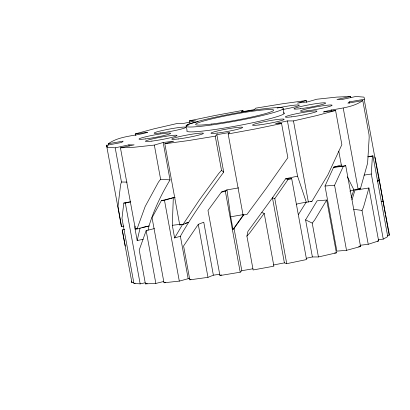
<?xml version="1.0" encoding="UTF-8"?>
<svg xmlns="http://www.w3.org/2000/svg" width="410" height="410" viewBox="0 0 410 410"><rect width="100%" height="100%" fill="white"/><g stroke="black" fill="none" stroke-linecap="round" stroke-linejoin="round"><path stroke-width="0.61" d="M296.24 204.247C301.427 202.735 306.736 202.34 311.969 201.269L327.908 174.783L341.858 144.668L335.585 110.5L317.027 115.507L293.473 120.929L287.425 120.919L275.535 123.512L281.583 123.523L287.851 157.691L266.362 188.21L247.025 214.374L243.053 215.071L228.16 133.937L229.769 132.435L216.849 134.68L223.716 172.087C208.434 192.885 193.084 213.753 180.379 236.257L174.624 237.943L172.308 225.31L173.307 197.712L175.157 197.487M383.258 239.102L371.311 174.014L372.398 156.241L372.921 155.826L387.752 236.637L383.258 239.102L378.409 239.829M130.503 201.735L123.81 203.042L121.975 218.325L133.921 283.407L140.164 283.874L145.14 282.787M135.141 226.033L134.859 227.934L137.176 240.567L143.121 239.271M261.862 212.57L264.204 213.364L273.895 266.177L253.129 269.97L246.917 236.124L247.932 231.383L272.45 197.794L285.673 178.739L297.563 176.146L306.255 202.058L298.337 214.661M137.176 240.567L140.107 227.939M148.046 230.205L149.025 225.997A207.383 100.214 -39.3 0 1 170.037 179.898L163.17 142.49L173.661 141.199L164.83 143.787L179.724 224.926L182.993 224.511L188.554 222.333L185.1 223.347M349.807 191.116L353.938 189.902L360.421 188.702L367.616 163.134L369.174 137.642L369.056 134.772L362.783 100.599L347.911 103.182L349.305 101.88L364.183 99.297L364.531 98.974L363.977 97.119L355.89 96.478L342.201 99.466L336.953 99.461L350.637 96.473L350.873 97.729M352.046 199.752L354.932 190.225L368.913 187.975L363.465 207.327L362.015 210.438L368.226 244.283L359.959 245.303M108.527 144.961L108.301 143.715L123.179 141.137L121.78 142.439L106.554 145.345L107.112 147.2L115.195 147.841L121.468 182.009L120.622 184.556L117.988 206.471L121.462 226.54L123.897 226.064M351.155 197.64L353.938 189.902L347.342 176.864M115.195 147.841L128.883 144.853L134.137 144.858L120.448 147.846L135.336 228.98L137.037 228.964L145.166 206.507L158.455 182.117L160.612 179.252L154.339 145.078L163.17 142.49M154.483 228.56L146.155 230.62L139.2 250.033L145.412 283.879L155.846 283.433L163.641 281.506M345.722 165.722L343.293 166.424L333.643 167.208L345.722 165.722L360.554 246.533L346.522 250.336L336.871 251.12L325.002 186.032L333.643 167.208L341.315 164.958L341.889 166.091M346.522 250.336L334.575 185.248L343.293 166.424M161.314 200.685L164.477 200.305L173.307 197.712L161.314 200.685L152.048 217.684L163.995 282.772L179.308 281.116L189.374 278.375M174.624 237.943L182.486 224.557M326.703 200.029L314.731 219.924L312.225 223.117L318.437 256.962L336.395 252.842L326.703 200.029L317.13 200.808L305.588 219.868L312.394 256.957L318.437 256.962M182.993 224.511L199.475 199.819L218.75 173.456L221.513 170.35L215.24 136.181L216.849 134.68M213.369 275.197L203.77 222.199L198.255 224.362L183.588 245.979L189.799 279.825L207.978 277.355L213.369 275.197L220.037 274.193M286.739 263.676L274.797 198.594L288.035 179.539L291.715 178.745L306.547 259.556L286.739 263.676L284.381 262.871L273.373 265.019M233.008 229.426L243.612 214.548L230.692 216.793L233.008 229.426L234.059 228.447L243.929 214.599M238.676 187.872L226.986 189.902L221.426 192.08L207.988 210.463L219.929 275.546L240.209 272.214L241.818 270.713L252.893 268.791M264.204 213.364L249.68 233.018L246.917 236.124M108.301 143.715C119.971 135.597 134.557 136.284 147.579 132.333L135.5 133.819L135.843 135.684M243.156 111.638L242.925 110.382L241.316 111.884L254.236 109.639L255.845 108.137L282.49 103.771L306.255 100.527L306.603 102.418M121.462 226.54L121.796 226.156M221.426 192.08L225.377 191.403L226.986 189.902L230.692 216.793M131.871 281.055L131.523 281.383L131.928 282.731L133.752 282.372M362.783 100.599C351.119 108.722 336.528 108.03 323.51 111.986L335.585 110.5M243.053 215.071L243.612 214.548M377.349 180.733L379.424 180.108L374.976 157.015M387.291 235.658L389.5 235.007L385.631 214.799M219.929 275.546L221.6 274.895M368.913 187.975L378.63 240.916L368.226 244.283M135.5 133.819L154.058 128.807L177.617 123.389L183.659 123.4L195.549 120.806L189.507 120.796L189.845 122.662M306.255 100.527L297.424 103.12L307.915 101.829L316.745 99.24L336.8 97.088L350.637 96.473M179.724 224.926L181.261 224.475M189.799 279.825L190.973 279.476M137.037 228.964L149.025 225.997L141.891 227.55M163.995 282.772L165.794 282.326M189.507 120.796L215.604 115.379L242.925 110.382M281.583 123.523L255.481 128.935L228.16 133.937M123.81 203.042L125.332 203.063L130.308 201.976M135.336 228.98L137.124 228.59M145.412 283.879L147.282 283.474M306.137 258.32L312.394 256.957M125.25 246.097L122.231 229.918L124.748 229.426M377.584 180.405L379.409 180.051M377.574 181.199L379.404 180.846L389.151 235.335M133.921 283.407L135.177 283.161M215.24 136.181L188.595 140.548L164.83 143.787M367.96 156.687L372.921 155.826M368.026 156.902L372.398 156.241M364.039 175.116L371.311 174.014M356.054 189.364L357.305 189.174M358.55 188.989L360.421 188.702M377.41 241.1L378.63 240.916M154.339 145.078L134.285 147.231L120.448 147.846M172.308 225.31L179.713 224.403M358.647 246.769L360.554 246.533M325.002 186.032L334.575 185.248M310.76 201.366L311.969 201.269M334.586 252.99L336.395 252.842M291.715 178.745L285.673 178.739L288.035 179.539M121.468 182.009L127.059 182.107M381.08 201.407L382.94 201.484M160.612 179.252L170.037 179.898M353.774 209.3L362.015 210.438M274.797 198.594L272.45 197.794L284.396 262.877M305.588 219.868L312.225 223.117M221.513 170.35L223.716 172.087M379.404 180.846L385.4 213.538M364.183 99.297L379.076 180.431M377.451 180.415L377.682 181.666M349.305 101.88L349.535 103.135M359.672 188.636L359.898 189.886M343.257 108.25L358.15 189.384M331.178 109.736L331.526 111.617M338.783 151.152L341.315 164.958M293.473 120.929L308.361 202.063M287.425 120.919L297.563 176.146M283.11 108.891A49.548 3.89 -10.4 0 1 205.881 125.737A49.548 3.89 -10.4 0 1 214.963 117.275A49.548 3.89 -10.4 0 1 283.11 108.891L284.002 113.749M234.059 228.447L241.818 270.713M225.377 191.403L240.209 272.214M186.196 125.711L187.088 130.57A49.548 3.89 -10.4 0 0 236.672 125.906A49.548 3.89 -10.4 0 0 283.705 112.77M198.255 224.362L207.978 277.355M180.379 236.257L188.139 278.523M164.477 200.305L179.308 281.116M146.155 230.62L155.846 283.433M128.883 144.853L129.114 146.098M125.332 203.063L140.164 283.874M106.902 145.022L107.251 146.908M122.231 229.918L131.928 282.731M106.554 145.345L121.442 226.479M277.104 108.091A16.072 1.261 -10.4 0 1 299.013 105.021A16.072 1.261 -10.4 0 1 282.967 109.475M188.267 125.275A16.072 1.261 -10.4 0 1 196.344 122.108M196.887 121.99A16.072 1.261 -10.4 0 1 197.999 121.755M211.637 124.051A39.637 3.111 -10.4 0 0 273.419 110.572A39.637 3.111 -10.4 0 0 218.899 117.28A39.637 3.111 -10.4 0 0 211.637 124.051M217.474 133.04A16.072 1.261 -10.4 0 0 242.525 127.571A16.072 1.261 -10.4 0 0 220.421 130.293A16.072 1.261 -10.4 0 0 217.474 133.04M291.782 116.824A16.072 1.261 -10.4 0 0 316.833 111.361A16.072 1.261 -10.4 0 0 294.728 114.082A16.072 1.261 -10.4 0 0 291.782 116.824M306.972 110.874A16.072 1.261 -10.4 0 0 332.023 105.411A16.072 1.261 -10.4 0 0 309.919 108.132A16.072 1.261 -10.4 0 0 306.972 110.874M160.638 132.968A16.072 1.261 -10.4 0 0 185.689 127.5A16.072 1.261 -10.4 0 0 163.585 130.221A16.072 1.261 -10.4 0 0 160.638 132.968M178.263 138.959A16.072 1.261 -10.4 0 0 203.314 133.491A16.072 1.261 -10.4 0 0 181.21 136.212A16.072 1.261 -10.4 0 0 178.263 138.959M145.447 138.913A16.072 1.261 -10.4 0 0 170.504 133.45A16.072 1.261 -10.4 0 0 148.394 136.171A16.072 1.261 -10.4 0 0 145.447 138.913M151.9 141.107A16.072 1.261 -10.4 0 0 176.951 135.643A16.072 1.261 -10.4 0 0 154.847 138.365A16.072 1.261 -10.4 0 0 151.9 141.107M259.023 124.937A16.072 1.261 -10.4 0 0 284.074 119.474A16.072 1.261 -10.4 0 0 261.969 122.19A16.072 1.261 -10.4 0 0 259.023 124.937M300.52 108.686A16.072 1.261 -10.4 0 0 325.571 103.217A16.072 1.261 -10.4 0 0 303.467 105.939A16.072 1.261 -10.4 0 0 300.52 108.686"/></g></svg>
